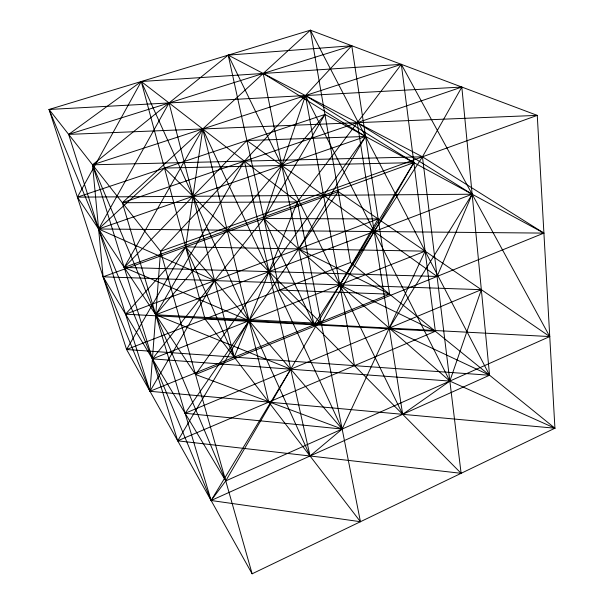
<?xml version="1.0" encoding="UTF-8"?>
<svg xmlns="http://www.w3.org/2000/svg" width="604" height="604" viewBox="0 0 604 604"><rect width="100%" height="100%" fill="white"/><g stroke="black" fill="none" stroke-linecap="round" stroke-linejoin="round"><path stroke-width="0.91" d="M49.075 109.467L160.536 251.332L537.266 115.379L68.66 134.39L351.762 45.738L160.536 251.332L149.973 391.294L554.925 428.206L537.266 115.379L310.381 30.2L49.075 109.467L126.591 349.512L252.132 573.8L554.925 428.206L350.501 262.483L310.381 30.2L122.348 202.718L211.106 500.505L360.437 521.72L297.364 201.955L141.253 81.51L68.66 134.39L149.973 391.294L389.595 294.178L351.762 45.738L228.206 55.13L92.548 164.801L103.11 276.813L149.973 391.294L214.609 280.603L98.603 228.999L169.052 102.952L234.239 357.138L297.364 201.955L401.343 64.349L549.753 336.564L225.753 480.92L211.106 500.505L49.075 109.467L461.826 87.059L489.58 375.227L211.106 500.505L290.735 369.203L155.749 314.782L244.439 161.125L310.041 455.997L342.158 429.059L425.133 251.151L185.655 246.9L125.564 314.186L549.753 336.564L338.255 191.596L103.11 276.813L225.753 480.92L378.134 218.935L263.925 218.535L152.419 358.874L449.844 381.079L554.925 428.206M103.11 276.813L481.335 289.671L449.844 381.079L402.672 414.329L228.206 55.13L422.46 156.814L543.91 233.106L195.522 374.495L77.388 197.146L141.253 81.51L401.343 64.349L435.341 331.256L177.704 440.829L92.548 164.801L401.343 64.349M338.255 191.596L185.103 413.272L342.158 429.059L202.748 128.954L124.213 267.444L437.07 276.466L472.147 194.224L357.266 122.688L402.672 414.329M310.381 30.2L489.58 375.227L126.591 349.512L185.655 246.9L202.748 128.954L268.727 402.113M310.041 455.997L141.253 81.51L205.013 319.033L435.341 331.256L339.788 284.862L413.861 162.642L164.484 168.055L98.603 228.999L543.91 233.106L324.937 114.458L155.749 314.782L321.328 323.442L413.861 162.642L305.428 95.553L263.925 218.535L313.997 324.816L422.46 156.814L461.826 87.059L122.348 202.718L297.364 201.955M313.997 324.816L263.231 73.462L365.579 136.481L298.663 248.908L389.595 294.178L279.561 290.056L228.206 55.13M354.457 365.654L305.428 95.553L449.844 381.079L263.925 218.535L324.937 114.458L77.388 197.146L472.147 194.224L389.248 328.1L489.58 375.227M225.753 480.92L92.548 164.801L422.46 156.814L461.109 473.309L177.704 440.829L249.059 320.701L124.213 267.444L246.877 140.536L365.579 136.481L195.522 374.495L342.158 429.059L185.655 246.9L234.239 357.138M185.103 413.272L481.335 289.671M152.419 358.874L425.133 251.151M126.591 349.512L350.501 262.483M155.749 314.782L472.147 194.224M125.564 314.186L378.134 218.935M124.213 267.444L413.861 162.642M98.603 228.999L365.579 136.481M246.877 140.536L437.07 276.466M164.484 168.055L321.328 323.442M279.561 290.056L461.109 473.309M205.013 319.033L360.437 521.72M160.536 251.332L252.132 573.8"/></g></svg>
